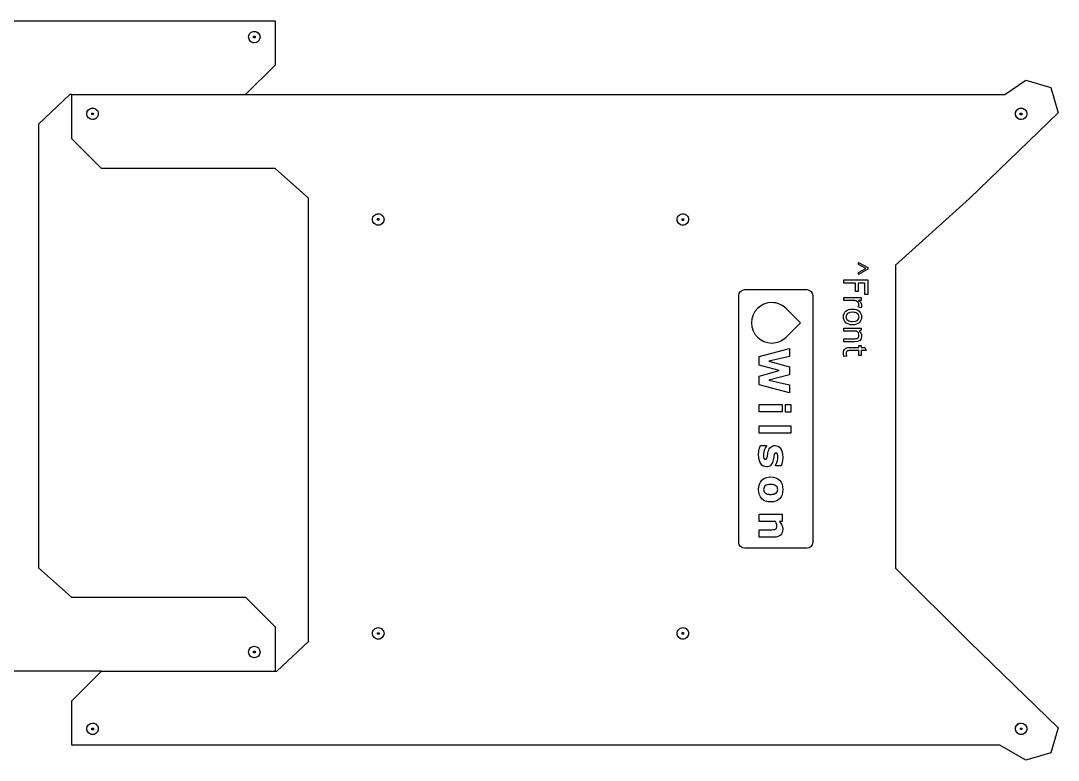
# Model space of a CAD drawing. Extents: x 0 to 599, y 0 to 255.
# Drawn here: x 247.7 to 598.6, y 0.1 to 250.3 of the extents above; entities that cross this region are included whole.
import ezdxf

# ---------------------------------------------------------------- set-up
doc = ezdxf.new("R2010")
doc.units = 0
doc.layers.add('Layer_1', color=7, linetype='CONTINUOUS')

msp = doc.modelspace()

# ---------------------------------------------------------------- linework, layer by layer
at = {"layer": 'Layer_1', "color": 7}
for p, q in [((238.694499, 250.264362), (333.694507, 250.264362)), ((333.694507, 250.264362), (333.694507, 235.264361)), ((326.694506, 246.681794), (326.694506, 246.681794)), ((326.432198, 245.029902), (326.932198, 245.029902)), ((326.432198, 244.529902), (326.432198, 245.029902)), ((326.932198, 244.529902), (326.432198, 244.529902)), ((326.932198, 245.029902), (326.932198, 244.529902)), ((333.694507, 235.264361), (323.694498, 225.264362)), ((580.492845, 225.266385), (587.55952, 230.13305)), ((587.55952, 230.13305), (596.058162, 227.63277)), ((264.338932, 225.264362), (253.694497, 215.264362)), ((265.009971, 225.264362), (264.338932, 225.264362)), ((264.998795, 210.266017), (264.998795, 225.266015)), ((264.998795, 225.266015), (359.998812, 225.266015)), ((359.998812, 225.266015), (374.99881, 225.266298)), ((374.99881, 225.266298), (483.559508, 225.266298)), ((483.559508, 225.266298), (564.753622, 225.266371)), ((564.753622, 225.266371), (580.492845, 225.266385)), ((596.058162, 227.63277), (598.558143, 219.13277)), ((271.754537, 219.029689), (272.254537, 219.029689)), ((271.754537, 218.529689), (271.754537, 219.029689)), ((272.254537, 218.529689), (271.754537, 218.529689)), ((272.254537, 219.029689), (272.254537, 218.529689)), ((598.558143, 219.13277), (568.558147, 190.132772)), ((585.725329, 218.992938), (586.225329, 218.992938)), ((585.725329, 218.492938), (585.725329, 218.992938)), ((586.225329, 218.492938), (585.725329, 218.492938)), ((586.225329, 218.992938), (586.225329, 218.492938)), ((253.694497, 215.264362), (253.694497, 65.26436)), ((271.998824, 216.848224), (271.998824, 216.848224)), ((585.998831, 216.848224), (585.998831, 216.848224)), ((274.998804, 200.266017), (264.998795, 210.266017)), ((316.44991, 200.266017), (274.998804, 200.266017)), ((333.789926, 200.266017), (316.44991, 200.266017)), ((344.99881, 190.266018), (333.789926, 200.266017)), ((344.99881, 40.266016), (344.99881, 190.266018)), ((568.558147, 190.132772), (543.558168, 167.632772)), ((368.343282, 183.320501), (368.843282, 183.320501)), ((368.343282, 182.8205), (368.343282, 183.320501)), ((368.843282, 182.8205), (368.343282, 182.8205)), ((368.843282, 183.320501), (368.843282, 182.8205)), ((471.3441, 183.229015), (471.8441, 183.229015)), ((471.3441, 182.729015), (471.3441, 183.229015)), ((471.8441, 182.729015), (471.3441, 182.729015)), ((471.8441, 183.229015), (471.8441, 182.729015)), ((368.612172, 181.098204), (368.612172, 181.098204)), ((471.612172, 181.098204), (471.612172, 181.098204)), ((543.558168, 167.632772), (543.558168, 144.0734)), ((543.558168, 144.0734), (543.558168, 133.882773)), ((543.558168, 133.882773), (543.558168, 124.507771)), ((543.558168, 124.507771), (543.558168, 114.385112)), ((543.558168, 114.385112), (543.558168, 105.757771)), ((543.558168, 105.757771), (543.558168, 96.382772)), ((543.558168, 96.382772), (543.558168, 87.00777)), ((543.558168, 87.00777), (543.558168, 65.132771)), ((253.694497, 65.26436), (264.903376, 55.26436)), ((543.558168, 65.132771), (568.558147, 40.13277)), ((264.903376, 55.26436), (282.243392, 55.26436)), ((282.243392, 55.26436), (323.694498, 55.26436)), ((323.694498, 55.26436), (333.694507, 45.26436)), ((333.694507, 45.26436), (333.694507, 30.264362)), ((368.394674, 43.251357), (368.894674, 43.251357)), ((368.394674, 42.751357), (368.394674, 43.251357)), ((368.894674, 42.751357), (368.394674, 42.751357)), ((368.894674, 43.251357), (368.894674, 42.751357)), ((471.369748, 43.296126), (471.869748, 43.296126)), ((471.369748, 42.796126), (471.369748, 43.296126)), ((471.869748, 42.796126), (471.369748, 42.796126)), ((471.869748, 43.296126), (471.869748, 42.796126)), ((326.694506, 38.681758), (326.694506, 38.681758)), ((334.35437, 30.266016), (344.99881, 40.266016)), ((368.612172, 41.098201), (368.612172, 41.098201)), ((471.612172, 41.098201), (471.612172, 41.098201)), ((568.558147, 40.13277), (598.558143, 11.132772)), ((326.443498, 37.000713), (326.943498, 37.000713)), ((326.443498, 36.500713), (326.443498, 37.000713)), ((326.943498, 36.500713), (326.443498, 36.500713)), ((326.943498, 37.000713), (326.943498, 36.500713)), ((274.894974, 30.264362), (238.694499, 30.264362)), ((264.998795, 20.266016), (274.998804, 30.266016)), ((274.998804, 30.266016), (316.44991, 30.266016)), ((316.44991, 30.266016), (334.35437, 30.266016)), ((264.998795, 5.266026), (264.998795, 20.266016)), ((271.761847, 10.966179), (272.261847, 10.966179)), ((271.761847, 10.466179), (271.761847, 10.966179)), ((272.261847, 10.966179), (272.261847, 10.466179)), ((585.749883, 10.991432), (586.249883, 10.991432)), ((585.749883, 10.491432), (585.749883, 10.991432)), ((586.249883, 10.991432), (586.249883, 10.491432)), ((598.558143, 11.132772), (596.058162, 2.632752)), ((272.261847, 10.466179), (271.761847, 10.466179)), ((271.998824, 8.848188), (271.998824, 8.848188)), ((586.249883, 10.491432), (585.749883, 10.491432)), ((585.998831, 8.848188), (585.998831, 8.848188)), ((359.998812, 5.266026), (264.998795, 5.266026)), ((374.99881, 5.266026), (359.998812, 5.266026)), ((578.798157, 5.266026), (374.99881, 5.266026)), ((587.558165, 0.132771), (578.798157, 5.266026)), ((596.058162, 2.632752), (587.558165, 0.132771))]:
    msp.add_line(p, q, dxfattribs=at)
at = {"layer": 'Layer_1', "color": 6}
for p, q in [((238.694513, 250.264323), (333.694521, 250.264323)), ((333.694521, 250.264323), (333.694521, 235.264325)), ((333.694521, 235.264325), (323.694512, 225.264316)), ((580.492873, 225.266038), (587.559548, 230.132424)), ((587.559548, 230.132424), (596.05819, 227.632753)), ((264.338946, 225.264316), (253.694511, 215.264308)), ((265.009986, 225.264316), (264.338946, 225.264316)), ((264.99881, 210.26604), (264.99881, 225.266038)), ((264.99881, 225.266038), (359.998826, 225.266038)), ((359.998826, 225.266038), (374.998824, 225.266038)), ((374.998824, 225.266038), (483.559522, 225.266038)), ((483.559522, 225.266038), (580.492873, 225.266038)), ((596.05819, 227.632753), (598.558143, 219.132756)), ((598.558143, 219.132756), (568.558175, 190.132758)), ((253.694511, 215.264308), (253.694511, 65.264326)), ((274.998818, 200.266031), (264.99881, 210.26604)), ((316.449924, 200.266031), (274.998818, 200.266031)), ((333.78994, 200.266031), (316.449924, 200.266031)), ((344.998825, 190.266023), (333.78994, 200.266031)), ((344.998825, 40.266041), (344.998825, 190.266023)), ((568.558175, 190.132758), (543.558168, 167.632761)), ((543.558168, 167.632761), (543.558168, 144.073386)), ((543.558168, 144.073386), (543.558168, 133.882765)), ((543.558168, 133.882765), (543.558168, 124.507766)), ((543.558168, 124.507766), (543.558168, 114.385104)), ((543.558168, 114.385104), (543.558168, 105.757768)), ((543.558168, 105.757768), (543.558168, 96.382769)), ((543.558168, 96.382769), (543.558168, 87.007742)), ((543.558168, 87.007742), (543.558168, 65.132754)), ((253.694511, 65.264326), (264.90339, 55.264318)), ((543.558168, 65.132754), (568.558175, 40.132747)), ((264.90339, 55.264318), (282.243406, 55.264318)), ((282.243406, 55.264318), (323.694512, 55.264318)), ((323.694512, 55.264318), (333.694521, 45.264309)), ((333.694521, 45.264309), (333.694521, 30.264311)), ((334.354384, 30.266033), (344.998825, 40.266041)), ((568.558175, 40.132747), (598.558143, 11.132749)), ((274.894988, 30.264339), (238.694513, 30.264339)), ((264.99881, 20.266025), (274.998818, 30.266033)), ((274.998818, 30.266033), (316.449924, 30.266033)), ((316.449924, 30.266033), (334.354384, 30.266033)), ((264.99881, 5.266026), (264.99881, 20.266025)), ((598.558143, 11.132749), (596.05819, 2.632752)), ((359.998826, 5.266026), (264.99881, 5.266026)), ((374.998824, 5.266026), (359.998826, 5.266026)), ((578.798185, 5.266026), (374.998824, 5.266026)), ((587.558193, 0.132771), (578.798185, 5.266026)), ((596.05819, 2.632752), (587.558193, 0.132771))]:
    msp.add_line(p, q, dxfattribs=at)
at = {"layer": 'Layer_1', "color": 5}
for p, q in [((326.694492, 246.6818), (326.694492, 246.6818)), ((271.99881, 216.848238), (271.99881, 216.848238)), ((585.998831, 216.848238), (585.998831, 216.848238)), ((368.612158, 181.098223), (368.612158, 181.098223)), ((471.612158, 181.098223), (471.612158, 181.098223)), ((531.015453, 167.870801), (531.015453, 168.543286)), ((531.015453, 168.543286), (534.146355, 166.79042)), ((533.506946, 166.503787), (531.015453, 167.870801)), ((531.037501, 165.158823), (533.506946, 166.503787)), ((534.146355, 166.200621), (531.037501, 164.458779)), ((531.037501, 164.458779), (531.037501, 165.158823)), ((531.037501, 165.158823), (531.037501, 165.158823)), ((534.146355, 166.79042), (534.146355, 166.200621)), ((526.037979, 161.504266), (526.037979, 162.606696)), ((526.037979, 162.606696), (534.113283, 162.606696)), ((529.940582, 161.504266), (526.037979, 161.504266)), ((529.940582, 158.665508), (529.940582, 161.504266)), ((533.121095, 161.504266), (530.877649, 161.504266)), ((530.877649, 161.504266), (530.877649, 158.665508)), ((533.121095, 157.618198), (533.121095, 161.504266)), ((533.121095, 161.504266), (533.121095, 161.504266)), ((534.113283, 162.606696), (534.113283, 157.618198)), ((492.539711, 159.317142), (513.539715, 159.317142)), ((530.877649, 158.665508), (529.940582, 158.665508)), ((490.539713, 73.817141), (490.539713, 157.317143)), ((515.539713, 157.317143), (515.539713, 73.817141)), ((515.539713, 157.317143), (515.539713, 157.317143)), ((526.037979, 155.628311), (526.037979, 156.675621)), ((526.037979, 156.675621), (531.941494, 156.675621)), ((529.422442, 155.628311), (526.037979, 155.628311)), ((531.941494, 155.628311), (530.998916, 155.628311)), ((531.941494, 156.675621), (531.941494, 155.628311)), ((534.113283, 157.618198), (533.121095, 157.618198)), ((511.353943, 148.094144), (506.515099, 152.932714)), ((506.515099, 152.932714), (511.353943, 148.094144)), ((511.353957, 148.094149), (506.515113, 152.932708)), ((506.515113, 152.932708), (511.353957, 148.094149)), ((529.003517, 152.75648), (529.003517, 152.75648)), ((529.003517, 151.65405), (529.003517, 151.65405)), ((531.952519, 153.11477), (530.93277, 153.55023)), ((530.93277, 153.55023), (530.93277, 153.55023)), ((506.514964, 143.2553), (511.353943, 148.094144)), ((511.353943, 148.094144), (506.514964, 143.2553)), ((506.514978, 143.255308), (511.353957, 148.094149)), ((511.353957, 148.094149), (506.514978, 143.255308)), ((511.353943, 148.094144), (511.353943, 148.094144)), ((511.353943, 148.094144), (511.353943, 148.094144)), ((511.353957, 148.094149), (511.353957, 148.094149)), ((511.353957, 148.094149), (511.353957, 148.094149)), ((526.037979, 145.259952), (526.037979, 146.307259)), ((526.037979, 146.307259), (531.941494, 146.307259)), ((530.425652, 145.259952), (526.037979, 145.259952)), ((531.941494, 145.59068), (531.180817, 145.259952)), ((531.941494, 146.307259), (531.941494, 145.59068)), ((506.514964, 143.2553), (506.514964, 143.2553)), ((506.514978, 143.255308), (506.514978, 143.255308)), ((526.037979, 142.674752), (529.472051, 142.674752)), ((526.037979, 141.627442), (526.037979, 142.674752)), ((526.037979, 142.674752), (526.037979, 142.674752)), ((529.692537, 141.627442), (526.037979, 141.627442)), ((531.114671, 139.758823), (531.114671, 140.442329)), ((531.114671, 140.442329), (531.941494, 140.442329)), ((531.941494, 140.442329), (531.941494, 139.758823)), ((497.446227, 136.65196), (507.705721, 139.414927)), ((507.705721, 139.414927), (507.705721, 136.65196)), ((527.763283, 139.758823), (531.114671, 139.758823)), ((531.114671, 138.711513), (528.182205, 138.711513)), ((531.114671, 139.758823), (531.114671, 139.758823)), ((531.114671, 137.09094), (531.114671, 138.711513)), ((531.941494, 137.09094), (531.114671, 137.09094)), ((531.941494, 139.758823), (533.176216, 139.758823)), ((533.578604, 138.711513), (531.941494, 138.711513)), ((531.941494, 138.711513), (531.941494, 137.09094)), ((533.176216, 139.758823), (533.578604, 138.711513)), ((497.446227, 133.723631), (497.446227, 136.65196)), ((504.129712, 131.93218), (497.446227, 133.723631)), ((507.705721, 136.65196), (500.643277, 135.074106)), ((500.643277, 135.074106), (507.705721, 133.186195)), ((527.01363, 136.820845), (526.0931, 136.666506)), ((497.446227, 130.0925), (504.129712, 131.93218)), ((497.446227, 127.164168), (497.446227, 130.0925)), ((507.705721, 130.547251), (500.643277, 128.748911)), ((507.705721, 133.186195), (507.705721, 130.547251)), ((507.705721, 124.401201), (497.446227, 127.164168)), ((500.643277, 128.748911), (507.705721, 127.095267)), ((507.705721, 127.095267), (507.705721, 124.401201)), ((507.705721, 124.401201), (507.705721, 124.401201)), ((497.446227, 117.950959), (497.446227, 120.431427)), ((497.446227, 120.431427), (505.183913, 120.431427)), ((505.183913, 120.431427), (505.183913, 117.950959)), ((506.286344, 117.882057), (506.286344, 120.500329)), ((506.286344, 120.500329), (508.167363, 120.500329)), ((508.167363, 120.500329), (508.167363, 117.882057)), ((505.183913, 117.950959), (497.446227, 117.950959)), ((497.446227, 117.950959), (497.446227, 117.950959)), ((508.167363, 117.882057), (506.286344, 117.882057)), ((506.286344, 117.882057), (506.286344, 117.882057)), ((497.446227, 110.791023), (497.446227, 113.271492)), ((497.446227, 113.271492), (508.167363, 113.271492)), ((508.167363, 113.271492), (508.167363, 110.791023)), ((508.167363, 110.791023), (497.446227, 110.791023)), ((497.446227, 110.791023), (497.446227, 110.791023)), ((497.852748, 106.628322), (499.892247, 106.628322)), ((499.892247, 106.628322), (499.892247, 106.400947)), ((499.899136, 99.386731), (499.899136, 99.386731)), ((502.889478, 99.738132), (502.889478, 99.951726)), ((504.846294, 99.738132), (502.889478, 99.738132)), ((499.430602, 90.5387), (499.430602, 90.5387)), ((501.311624, 87.486346), (501.311624, 87.486346)), ((497.446227, 80.877627), (497.446227, 83.358095)), ((497.446227, 83.358095), (505.183913, 83.358095)), ((502.93082, 80.877627), (497.446227, 80.877627)), ((505.183913, 80.877627), (504.329528, 80.877627)), ((505.183913, 83.358095), (505.183913, 80.877627)), ((497.446227, 75.58596), (497.446227, 78.080209)), ((497.446227, 78.080209), (501.284065, 78.080209)), ((502.482956, 75.58596), (497.446227, 75.58596)), ((497.446227, 75.58596), (497.446227, 75.58596)), ((513.539715, 71.817142), (492.539711, 71.817142)), ((326.694492, 38.681772), (326.694492, 38.681772)), ((368.612158, 41.098221), (368.612158, 41.098221)), ((471.612158, 41.098218), (471.612158, 41.098218)), ((271.99881, 8.848214), (271.99881, 8.848214)), ((585.998831, 8.848214), (585.998831, 8.848214))]:
    msp.add_line(p, q, dxfattribs=at)
for points in [[(324.753057, 244.740384), (324.753057, 245.255283), (324.957601, 245.749093), (325.321691, 246.11318)], [(325.321691, 246.11318), (325.685782, 246.477267), (326.179594, 246.681805), (326.694492, 246.6818)], [(326.694492, 246.6818), (327.766703, 246.681796), (328.6359, 245.812596), (328.635899, 244.740384)], [(325.321691, 243.367589), (324.957601, 243.731676), (324.753057, 244.225485), (324.753057, 244.740384)], [(326.694492, 242.798969), (326.179594, 242.798963), (325.685782, 243.003502), (325.321691, 243.367589)], [(328.635899, 244.740384), (328.6359, 243.668173), (327.766703, 242.798973), (326.694492, 242.798969)], [(270.057403, 218.789653), (270.057402, 219.861864), (270.926599, 220.731065), (271.99881, 220.731068)], [(271.99881, 216.848238), (270.926599, 216.848241), (270.057402, 217.717442), (270.057403, 218.789653)], [(271.99881, 220.731068), (272.513709, 220.731074), (273.00752, 220.526535), (273.371611, 220.162449)], [(273.371611, 220.162449), (273.735701, 219.798362), (273.940245, 219.304552), (273.940245, 218.789653)], [(273.940245, 218.789653), (273.940245, 218.274754), (273.735701, 217.780944), (273.371611, 217.416858)], [(584.057424, 218.789653), (584.057423, 219.861864), (584.92662, 220.731065), (585.998831, 220.731068)], [(585.998831, 216.848238), (584.92662, 216.848241), (584.057423, 217.717442), (584.057424, 218.789653)], [(585.998831, 220.731068), (587.071042, 220.731065), (587.940238, 219.861864), (587.940237, 218.789653)], [(587.940237, 218.789653), (587.940238, 217.717442), (587.071042, 216.848241), (585.998831, 216.848238)], [(273.371611, 217.416858), (273.00752, 217.052771), (272.513709, 216.848232), (271.99881, 216.848238)], [(366.670742, 183.039639), (366.670742, 183.554534), (366.875283, 184.048341), (367.239369, 184.412427)], [(367.239369, 181.66685), (366.875283, 182.030936), (366.670742, 182.524743), (366.670742, 183.039639)], [(367.239369, 184.412427), (367.603455, 184.776513), (368.097262, 184.981054), (368.612158, 184.981054)], [(368.612158, 184.981054), (369.127052, 184.981054), (369.620858, 184.776512), (369.984944, 184.412426)], [(369.984944, 184.412426), (370.349029, 184.04834), (370.55357, 183.554534), (370.55357, 183.039639)], [(370.55357, 183.039639), (370.55357, 182.524744), (370.349029, 182.030937), (369.984944, 181.666851)], [(469.670742, 183.039639), (469.670742, 183.554534), (469.875283, 184.048341), (470.239369, 184.412427)], [(470.239369, 181.66685), (469.875283, 182.030936), (469.670742, 182.524743), (469.670742, 183.039639)], [(470.239369, 184.412427), (470.603455, 184.776513), (471.097262, 184.981054), (471.612158, 184.981054)], [(471.612158, 184.981054), (472.127052, 184.981054), (472.620859, 184.776512), (472.984944, 184.412426)], [(472.984944, 184.412426), (473.349029, 184.04834), (473.55357, 183.554534), (473.55357, 183.039639)], [(473.55357, 183.039639), (473.55357, 182.524744), (473.349029, 182.030937), (472.984944, 181.666851)], [(368.612158, 181.098223), (368.097262, 181.098223), (367.603455, 181.302764), (367.239369, 181.66685)], [(369.984944, 181.666851), (369.620858, 181.302765), (369.127052, 181.098224), (368.612158, 181.098223)], [(471.612158, 181.098223), (471.097262, 181.098223), (470.603455, 181.302764), (470.239369, 181.66685)], [(472.984944, 181.666851), (472.620859, 181.302765), (472.127052, 181.098224), (471.612158, 181.098223)], [(490.539713, 157.317143), (490.539713, 158.425142), (491.431713, 159.317142), (492.539711, 159.317142)], [(513.539715, 159.317142), (514.647713, 159.317142), (515.539713, 158.425142), (515.539713, 157.317143)], [(501.676532, 154.937206), (497.897139, 154.937206), (494.833475, 151.873277), (494.833475, 148.094144)], [(501.676546, 154.93722), (497.897153, 154.93722), (494.833489, 151.873274), (494.833489, 148.094149)], [(506.515099, 152.932714), (505.276795, 154.171017), (503.566374, 154.937206), (501.676532, 154.937206)], [(506.515113, 152.932708), (505.27681, 154.171015), (503.566388, 154.93722), (501.676546, 154.93722)], [(530.657163, 155.214898), (530.315409, 155.490507), (529.903836, 155.628311), (529.422442, 155.628311)], [(531.169793, 154.239247), (531.169793, 154.6104), (530.998916, 154.935617), (530.657163, 155.214898)], [(530.998916, 155.628311), (531.700797, 155.246135), (532.051737, 154.678383), (532.051737, 153.925055)], [(525.927735, 150.083085), (525.927735, 150.924608), (526.20518, 151.580554), (526.76007, 152.050925)], [(526.76007, 152.050925), (527.314961, 152.521295), (528.062776, 152.75648), (529.003517, 152.75648)], [(529.003517, 151.65405), (527.522586, 151.65405), (526.78212, 151.130395), (526.78212, 150.083085)], [(529.003517, 152.75648), (529.914859, 152.75648), (530.649813, 152.512108), (531.208378, 152.023363)], [(530.613065, 151.229613), (530.22354, 151.512571), (529.687023, 151.65405), (529.003517, 151.65405)], [(531.197354, 150.083085), (531.197354, 150.560804), (531.002591, 150.94298), (530.613065, 151.229613)], [(530.93277, 153.55023), (531.090785, 153.778064), (531.169793, 154.007737), (531.169793, 154.239247)], [(531.208378, 152.023363), (531.770617, 151.530943), (532.051737, 150.884184), (532.051737, 150.083085)], [(532.051737, 153.925055), (532.051737, 153.737643), (532.018664, 153.467547), (531.952519, 153.11477)], [(494.833475, 148.094144), (494.833475, 144.315013), (497.897139, 141.251082), (501.676532, 141.251082)], [(494.833489, 148.094149), (494.833489, 144.315024), (497.897153, 141.251079), (501.676546, 141.251079)], [(526.749047, 148.131784), (526.201505, 148.609503), (525.927735, 149.259937), (525.927735, 150.083085)], [(529.003517, 147.415204), (528.051752, 147.415204), (527.300262, 147.654064), (526.749047, 148.131784)], [(526.78212, 150.083085), (526.78212, 149.59434), (526.980557, 149.212164), (527.377431, 148.936557)], [(527.377431, 148.936557), (527.774307, 148.657276), (528.316336, 148.517635), (529.003517, 148.517635)], [(529.003517, 148.517635), (530.466075, 148.517635), (531.197354, 149.039452), (531.197354, 150.083085)], [(531.241451, 148.115245), (530.704935, 147.648551), (529.958957, 147.415204), (529.003517, 147.415204)], [(532.051737, 150.083085), (532.051737, 149.237888), (531.781642, 148.581941), (531.241451, 148.115245)], [(530.954819, 144.659127), (530.811503, 144.920035), (530.635114, 145.120311), (530.425652, 145.259952)], [(530.789454, 142.961385), (531.043013, 143.148797), (531.169793, 143.464827), (531.169793, 143.909474)], [(531.169793, 143.909474), (531.169793, 144.148334), (531.098135, 144.398218), (530.954819, 144.659127)], [(531.180817, 145.259952), (531.761431, 144.914524), (532.051737, 144.350446), (532.051737, 143.56772)], [(501.676532, 141.251082), (503.5661, 141.251082), (505.276795, 142.016996), (506.514964, 143.2553)], [(501.676546, 141.251079), (503.566114, 141.251079), (505.27681, 142.017002), (506.514978, 143.255308)], [(529.472051, 142.674752), (530.100436, 142.674752), (530.53957, 142.770296), (530.789454, 142.961385)], [(532.051737, 143.56772), (532.051737, 142.274201), (531.265337, 141.627442), (529.692537, 141.627442)], [(525.927735, 138.094152), (525.927735, 138.560848), (526.100449, 138.955886), (526.445878, 139.279266)], [(526.0931, 136.666506), (525.982857, 137.100129), (525.927735, 137.576011), (525.927735, 138.094152)], [(526.445878, 139.279266), (526.794981, 139.598971), (527.234116, 139.758823), (527.763283, 139.758823)], [(527.123872, 138.463468), (526.91441, 138.294429), (526.809679, 138.024332), (526.809679, 137.65318)], [(526.809679, 137.65318), (526.809679, 137.384922), (526.877663, 137.107477), (527.01363, 136.820845)], [(528.182205, 138.711513), (527.686113, 138.711513), (527.333335, 138.628832), (527.123872, 138.463468)], [(497.232632, 103.403713), (497.232632, 104.092732), (497.29694, 104.717442), (497.425557, 105.277843)], [(497.425557, 105.277843), (497.554173, 105.838246), (497.69657, 106.288406), (497.852748, 106.628322)], [(499.272128, 105.277843), (499.166479, 105.020611), (499.07461, 104.728927), (498.996521, 104.402791)], [(499.602856, 105.973753), (499.501802, 105.808389), (499.391559, 105.576419), (499.272128, 105.277843)], [(499.892247, 106.400947), (499.80497, 106.276923), (499.708507, 106.134525), (499.602856, 105.973753)], [(500.491692, 104.519924), (500.67543, 105.222724), (500.960224, 105.744081), (501.346075, 106.083997)], [(501.346075, 106.083997), (501.73652, 106.423913), (502.22113, 106.593871), (502.799906, 106.593871)], [(502.799906, 106.593871), (503.544047, 106.593871), (504.161867, 106.242471), (504.653367, 105.539672)], [(504.653367, 105.539672), (505.149461, 104.832278), (505.397508, 103.867651), (505.397508, 102.645791)], [(497.962992, 100.4616), (497.476086, 101.178181), (497.232632, 102.158885), (497.232632, 103.403713)], [(498.996521, 104.402791), (498.923025, 104.076655), (498.886277, 103.727552), (498.886277, 103.355481)], [(498.886277, 103.355481), (498.886277, 102.868574), (498.939102, 102.507988), (499.044753, 102.27372)], [(499.044753, 102.27372), (499.154995, 102.039455), (499.315765, 101.922323), (499.527065, 101.922323)], [(499.527065, 101.922323), (499.715398, 101.922323), (499.850905, 101.991225), (499.933587, 102.129028)], [(499.933587, 102.129028), (500.020863, 102.266831), (500.103545, 102.528658), (500.181634, 102.914509)], [(500.181634, 102.914509), (500.222974, 103.098247), (500.266612, 103.34859), (500.312546, 103.665539)], [(500.312546, 103.665539), (500.363075, 103.977895), (500.422791, 104.26269), (500.491692, 104.519924)], [(502.248689, 102.184149), (502.202755, 101.890167), (502.14304, 101.596186), (502.069546, 101.302204)], [(502.400274, 102.997192), (502.349746, 102.744552), (502.299218, 102.473538), (502.248689, 102.184149)], [(502.689662, 103.872247), (502.5932, 103.748223), (502.496737, 103.456538), (502.400274, 102.997192)], [(503.109964, 104.058279), (502.926226, 104.058279), (502.786125, 103.996269), (502.689662, 103.872247)], [(503.578498, 103.651761), (503.468254, 103.922773), (503.312076, 104.058279), (503.109964, 104.058279)], [(503.502704, 101.212633), (503.663477, 101.681165), (503.743863, 102.156588), (503.743863, 102.638902)], [(503.743863, 102.638902), (503.743863, 103.038532), (503.688741, 103.376152), (503.578498, 103.651761)], [(505.397508, 102.645791), (505.397508, 102.067015), (505.337793, 101.513503), (505.218364, 100.985255)], [(499.899136, 99.386731), (499.099873, 99.386731), (498.454492, 99.745021), (497.962992, 100.4616)], [(501.263392, 99.855265), (500.900509, 99.542909), (500.445757, 99.386731), (499.899136, 99.386731)], [(502.069546, 101.302204), (501.899588, 100.649932), (501.63087, 100.167619), (501.263392, 99.855265)], [(502.889478, 99.951726), (503.142119, 100.319204), (503.346528, 100.739506), (503.502704, 101.212633)], [(505.218364, 100.985255), (505.103526, 100.452413), (504.979503, 100.036706), (504.846294, 99.738132)], [(497.205071, 91.723811), (497.205071, 93.065102), (497.570251, 94.107818), (498.300612, 94.851959)], [(498.300612, 94.851959), (499.035566, 95.591505), (500.039236, 95.961279), (501.311624, 95.961279)], [(501.311624, 95.961279), (502.593201, 95.961279), (503.599169, 95.589208), (504.329528, 94.845067)], [(504.329528, 94.845067), (505.059889, 94.096333), (505.425069, 93.055915), (505.425069, 91.723811)], [(498.300612, 88.602554), (497.570251, 89.342103), (497.205071, 90.382521), (497.205071, 91.723811)], [(499.058531, 92.405942), (498.975849, 92.199235), (498.934509, 91.964968), (498.934509, 91.703141)], [(498.934509, 91.703141), (498.934509, 91.478061), (498.971257, 91.264465), (499.044753, 91.062352)], [(499.451274, 92.929594), (499.272129, 92.782603), (499.141215, 92.608052), (499.058531, 92.405942)], [(500.195413, 93.274105), (499.887651, 93.196016), (499.639605, 93.081179), (499.451274, 92.929594)], [(501.297843, 93.391239), (500.875245, 93.391239), (500.507769, 93.352194), (500.195413, 93.274105)], [(502.476067, 93.260324), (502.163711, 93.347601), (501.77097, 93.391239), (501.297843, 93.391239)], [(503.213316, 92.895143), (503.034173, 93.046728), (502.788423, 93.168455), (502.476067, 93.260324)], [(503.599168, 92.364599), (503.534859, 92.548337), (503.406242, 92.725185), (503.213316, 92.895143)], [(503.578498, 91.055463), (503.656587, 91.262169), (503.695631, 91.484951), (503.695631, 91.723811)], [(503.695631, 91.723811), (503.695631, 91.962672), (503.663477, 92.176268), (503.599168, 92.364599)], [(505.425069, 91.723811), (505.425069, 90.373334), (505.057593, 89.330619), (504.322639, 88.595665)], [(501.311624, 87.486346), (500.039236, 87.486346), (499.035566, 87.858415), (498.300612, 88.602554)], [(499.044753, 91.062352), (499.12284, 90.855647), (499.251456, 90.681097), (499.430602, 90.5387)], [(499.430602, 90.5387), (499.628121, 90.377928), (499.864685, 90.258497), (500.140292, 90.180408)], [(500.140292, 90.180408), (500.420493, 90.097726), (500.806344, 90.056385), (501.297843, 90.056385)], [(501.297843, 90.056385), (501.752597, 90.056385), (502.133855, 90.097726), (502.441616, 90.180408)], [(504.322639, 88.595665), (503.587685, 87.856119), (502.584014, 87.486346), (501.311624, 87.486346)], [(502.441616, 90.180408), (502.749378, 90.263092), (502.995128, 90.377929), (503.178866, 90.524919)], [(503.178866, 90.524919), (503.367198, 90.67191), (503.500409, 90.848758), (503.578498, 91.055463)], [(503.282218, 80.126594), (503.208724, 80.356268), (503.091591, 80.606613), (502.93082, 80.877627)], [(504.329528, 80.877627), (504.674038, 80.436655), (504.938163, 80.014056), (505.121901, 79.609831)], [(501.284065, 78.080209), (501.596419, 78.080209), (501.906477, 78.096286), (502.214238, 78.128441)], [(502.214238, 78.128441), (502.526594, 78.160595), (502.756268, 78.215716), (502.903259, 78.293803)], [(502.903259, 78.293803), (503.073217, 78.385674), (503.19724, 78.521181), (503.275329, 78.700325)], [(503.275329, 78.700325), (503.353418, 78.874877), (503.392463, 79.120628), (503.392463, 79.437577)], [(503.392463, 79.437577), (503.392463, 79.662656), (503.355714, 79.892329), (503.282218, 80.126594)], [(505.397508, 78.252464), (505.397508, 77.416454), (505.154054, 76.764183), (504.667147, 76.29565)], [(505.121901, 79.609831), (505.305639, 79.201013), (505.397508, 78.748558), (505.397508, 78.252464)], [(492.539711, 71.817142), (491.431713, 71.817142), (490.539713, 72.709142), (490.539713, 73.817141)], [(504.667147, 76.29565), (504.180241, 75.822524), (503.452177, 75.58596), (502.482956, 75.58596)], [(515.539713, 73.817141), (515.539713, 72.709142), (514.647713, 71.817142), (513.539715, 71.817142)], [(366.670742, 43.039634), (366.670742, 43.554529), (366.875283, 44.048336), (367.239369, 44.412422)], [(367.23937, 41.666847), (366.875284, 42.030933), (366.670743, 42.524739), (366.670742, 43.039634)], [(367.239369, 44.412422), (367.603455, 44.776508), (368.097262, 44.981049), (368.612158, 44.981049)], [(368.612158, 44.981049), (369.127053, 44.981049), (369.62086, 44.776508), (369.984946, 44.412422)], [(370.553573, 43.039634), (370.553573, 42.524739), (370.349031, 42.030933), (369.984945, 41.666847)], [(369.984946, 44.412422), (370.349032, 44.048336), (370.553573, 43.554529), (370.553573, 43.039634)], [(469.670742, 43.039634), (469.670742, 43.554529), (469.875283, 44.048336), (470.239369, 44.412422)], [(470.239369, 41.666845), (469.875283, 42.030931), (469.670742, 42.524738), (469.670742, 43.039634)], [(470.239369, 44.412422), (470.603455, 44.776508), (471.097262, 44.981049), (471.612158, 44.981049)], [(471.612158, 44.981049), (472.127052, 44.981049), (472.620859, 44.776507), (472.984944, 44.412421)], [(472.984944, 44.412421), (473.349029, 44.048335), (473.55357, 43.554529), (473.55357, 43.039634)], [(473.55357, 43.039634), (473.55357, 42.524738), (473.349029, 42.030932), (472.984944, 41.666846)], [(325.321691, 38.113153), (325.685782, 38.477239), (326.179594, 38.681778), (326.694492, 38.681772)], [(326.694492, 38.681772), (327.766703, 38.681769), (328.6359, 37.812569), (328.635899, 36.740357)], [(368.612158, 41.098221), (368.097262, 41.098221), (367.603456, 41.302762), (367.23937, 41.666847)], [(369.984945, 41.666847), (369.620859, 41.302762), (369.127053, 41.098221), (368.612158, 41.098221)], [(471.612158, 41.098218), (471.097262, 41.098218), (470.603455, 41.302759), (470.239369, 41.666845)], [(472.984944, 41.666846), (472.620859, 41.30276), (472.127052, 41.098219), (471.612158, 41.098218)], [(324.753057, 36.740357), (324.753057, 37.255256), (324.957601, 37.749066), (325.321691, 38.113153)], [(325.321691, 35.367562), (324.957601, 35.731648), (324.753057, 36.225458), (324.753057, 36.740357)], [(326.694492, 34.798942), (326.179594, 34.798936), (325.685782, 35.003475), (325.321691, 35.367562)], [(328.635899, 36.740357), (328.6359, 35.668146), (327.766703, 34.798946), (326.694492, 34.798942)], [(270.057403, 10.789626), (270.057402, 11.861837), (270.926599, 12.731038), (271.99881, 12.731041)], [(271.99881, 8.848214), (270.9266, 8.848217), (270.057404, 9.717416), (270.057403, 10.789626)], [(271.99881, 12.731041), (272.513709, 12.731047), (273.00752, 12.526508), (273.371611, 12.162422)], [(273.940245, 10.789626), (273.940244, 10.274728), (273.7357, 9.780918), (273.37161, 9.416832)], [(273.371611, 12.162422), (273.735701, 11.798335), (273.940245, 11.304525), (273.940245, 10.789626)], [(584.057424, 10.789626), (584.057423, 11.861837), (584.92662, 12.731038), (585.998831, 12.731041)], [(585.998831, 8.848214), (584.926621, 8.848217), (584.057425, 9.717416), (584.057424, 10.789626)], [(585.998831, 12.731041), (587.071042, 12.731038), (587.940238, 11.861837), (587.940237, 10.789626)], [(587.940237, 10.789626), (587.940237, 9.717416), (587.071041, 8.848217), (585.998831, 8.848214)], [(273.37161, 9.416832), (273.007519, 9.052746), (272.513708, 8.848208), (271.99881, 8.848214)]]:
    msp.add_open_spline(points, degree=3, dxfattribs=at)
at = {"layer": 'Layer_1', "color": 7}
for points in [[(324.753072, 244.740359), (324.753066, 245.255261), (324.957608, 245.749076), (325.321698, 246.113167)], [(325.321698, 246.113167), (325.685789, 246.477258), (326.179604, 246.6818), (326.694506, 246.681794)], [(326.694506, 246.681794), (327.209404, 246.681792), (327.703211, 246.477247), (328.067296, 246.113157)], [(328.067296, 246.113157), (328.431381, 245.749067), (328.635919, 245.255257), (328.635913, 244.740359)], [(325.321708, 243.367569), (324.957618, 243.731654), (324.753073, 244.225462), (324.753072, 244.740359)], [(326.694506, 242.798952), (326.179609, 242.798947), (325.685799, 243.003484), (325.321708, 243.367569)], [(328.635913, 244.740359), (328.635909, 243.668151), (327.766714, 242.798956), (326.694506, 242.798952)], [(270.057417, 218.789631), (270.057411, 219.304528), (270.261949, 219.798339), (270.626034, 220.162429)], [(271.998824, 216.848224), (270.926616, 216.848227), (270.057421, 217.717423), (270.057417, 218.789631)], [(270.626034, 220.162429), (270.990119, 220.526519), (271.483926, 220.731064), (271.998824, 220.731065)], [(271.998824, 220.731065), (272.513726, 220.731071), (273.007541, 220.52653), (273.371632, 220.162439)], [(273.940259, 218.789631), (273.940257, 218.274733), (273.735712, 217.780925), (273.371622, 217.416841)], [(273.371632, 220.162439), (273.735723, 219.798348), (273.940264, 219.304533), (273.940259, 218.789631)], [(584.057396, 218.789631), (584.05739, 219.304533), (584.261932, 219.798348), (584.626023, 220.162439)], [(584.626033, 217.416841), (584.261943, 217.780925), (584.057398, 218.274733), (584.057396, 218.789631)], [(584.626023, 220.162439), (584.990114, 220.52653), (585.483929, 220.731071), (585.998831, 220.731065)], [(585.998831, 220.731065), (586.513728, 220.731064), (587.007536, 220.526519), (587.371621, 220.162429)], [(587.940237, 218.789631), (587.940234, 217.717423), (587.071038, 216.848227), (585.998831, 216.848224)], [(587.371621, 220.162429), (587.735705, 219.798339), (587.940243, 219.304528), (587.940237, 218.789631)], [(273.371622, 217.416841), (273.007532, 217.052756), (272.513721, 216.848218), (271.998824, 216.848224)], [(585.998831, 216.848224), (585.483933, 216.848218), (584.990123, 217.052756), (584.626033, 217.416841)], [(366.670757, 183.03961), (366.670751, 183.554509), (366.87529, 184.048321), (367.239376, 184.412412)], [(368.612172, 181.098204), (367.539961, 181.098202), (366.67076, 181.967399), (366.670757, 183.03961)], [(367.239376, 184.412412), (367.603463, 184.776502), (368.097273, 184.981046), (368.612172, 184.981045)], [(368.612172, 184.981045), (369.12707, 184.981045), (369.620879, 184.776501), (369.984965, 184.412411)], [(370.553584, 183.03961), (370.55358, 181.9674), (369.684381, 181.098204), (368.612172, 181.098204)], [(369.984965, 184.412411), (370.349051, 184.04832), (370.55359, 183.554509), (370.553584, 183.03961)], [(469.670757, 183.03961), (469.670751, 183.554509), (469.87529, 184.048321), (470.239376, 184.412412)], [(471.612172, 181.098204), (470.539961, 181.098202), (469.67076, 181.967399), (469.670757, 183.03961)], [(470.239376, 184.412412), (470.603463, 184.776502), (471.097273, 184.981046), (471.612172, 184.981045)], [(471.612172, 184.981045), (472.12707, 184.981045), (472.620879, 184.776501), (472.984965, 184.412411)], [(473.553584, 183.03961), (473.55358, 181.9674), (472.684381, 181.098204), (471.612172, 181.098204)], [(472.984965, 184.412411), (473.349051, 184.04832), (473.55359, 183.554509), (473.553584, 183.03961)], [(366.670757, 43.039608), (366.670751, 43.554507), (366.87529, 44.048319), (367.239376, 44.412409)], [(368.612172, 41.098201), (367.53996, 41.098201), (366.67076, 41.967397), (366.670757, 43.039608)], [(367.239376, 44.412409), (367.603463, 44.7765), (368.097273, 44.981043), (368.612172, 44.981043)], [(368.612172, 44.981043), (369.127071, 44.981043), (369.620881, 44.7765), (369.984967, 44.412409)], [(370.553587, 43.039608), (370.553583, 41.967397), (369.684383, 41.098201), (368.612172, 41.098201)], [(369.984967, 44.412409), (370.349054, 44.048319), (370.553593, 43.554507), (370.553587, 43.039608)], [(469.670757, 43.039608), (469.670751, 43.554507), (469.87529, 44.048319), (470.239376, 44.412409)], [(471.612172, 41.098201), (470.539961, 41.0982), (469.67076, 41.967397), (469.670757, 43.039608)], [(470.239376, 44.412409), (470.603463, 44.7765), (471.097273, 44.981044), (471.612172, 44.981043)], [(471.612172, 44.981043), (472.12707, 44.981043), (472.620879, 44.776499), (472.984965, 44.412408)], [(473.553584, 43.039608), (473.55358, 41.967398), (472.684381, 41.098202), (471.612172, 41.098201)], [(472.984965, 44.412408), (473.349051, 44.048318), (473.55359, 43.554507), (473.553584, 43.039608)], [(325.321708, 38.113142), (325.685799, 38.477227), (326.179609, 38.681764), (326.694506, 38.681758)], [(326.694506, 38.681758), (327.766714, 38.681755), (328.635909, 37.81256), (328.635913, 36.740352)], [(325.321698, 35.367543), (324.957608, 35.731634), (324.753066, 36.225449), (324.753072, 36.740352)], [(324.753072, 36.740352), (324.753073, 37.255249), (324.957618, 37.749057), (325.321708, 38.113142)], [(326.694506, 34.798917), (326.179604, 34.798911), (325.685789, 35.003453), (325.321698, 35.367543)], [(328.067296, 35.367553), (327.703211, 35.003463), (327.209404, 34.798918), (326.694506, 34.798917)], [(328.635913, 36.740352), (328.635919, 36.225454), (328.431381, 35.731644), (328.067296, 35.367553)], [(270.626034, 9.416825), (270.261949, 9.780915), (270.057411, 10.274726), (270.057417, 10.789623)], [(270.057417, 10.789623), (270.057421, 11.861831), (270.926616, 12.731027), (271.998824, 12.73103)], [(271.998824, 12.73103), (272.513721, 12.731036), (273.007532, 12.526498), (273.371622, 12.162413)], [(273.371622, 12.162413), (273.735712, 11.798328), (273.940257, 11.304521), (273.940259, 10.789623)], [(273.940259, 10.789623), (273.940264, 10.274721), (273.735723, 9.780906), (273.371632, 9.416815)], [(584.626023, 9.416815), (584.261932, 9.780906), (584.05739, 10.274721), (584.057396, 10.789623)], [(584.057396, 10.789623), (584.057398, 11.304521), (584.261943, 11.798328), (584.626033, 12.162413)], [(584.626033, 12.162413), (584.990123, 12.526498), (585.483933, 12.731036), (585.998831, 12.73103)], [(585.998831, 12.73103), (587.071038, 12.731027), (587.940234, 11.861831), (587.940237, 10.789623)], [(587.940237, 10.789623), (587.940243, 10.274726), (587.735705, 9.780915), (587.371621, 9.416825)], [(271.998824, 8.848188), (271.483926, 8.84819), (270.990119, 9.052735), (270.626034, 9.416825)], [(273.371632, 9.416815), (273.007541, 9.052724), (272.513726, 8.848183), (271.998824, 8.848188)], [(585.998831, 8.848188), (585.483929, 8.848183), (584.990114, 9.052724), (584.626023, 9.416815)], [(587.371621, 9.416825), (587.007536, 9.052735), (586.513728, 8.84819), (585.998831, 8.848188)]]:
    msp.add_open_spline(points, degree=3, dxfattribs=at)

doc.saveas('drawing.dxf')
